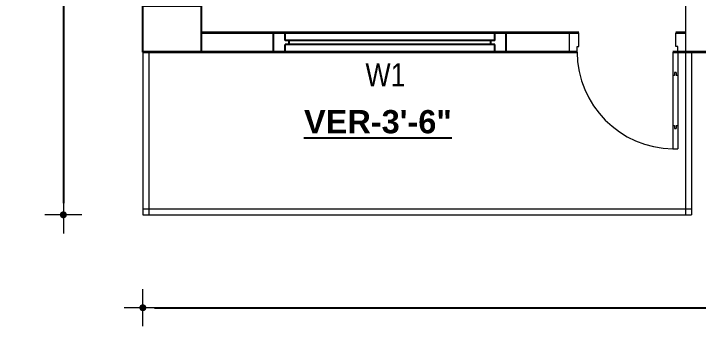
# Model space of a CAD drawing. Header units: inches. Extents: x -100787 to 3653, y -96809 to -8632.
# Drawn here: x -77611.3 to -77434.8, y -92347.7 to -92266.9 of the extents above; entities that cross this region are included whole.
import ezdxf

# ---------------------------------------------------------------- set-up
doc = ezdxf.new("R2010")
doc.units = ezdxf.units.IN
doc.header["$MEASUREMENT"] = 0
doc.header["$PDMODE"] = 99
for name, color, linetype, lineweight in [('1-FOUNDATION DIM', 31, 'Continuous', 5), ('door', 132, 'Continuous', 15), ('ELE.POWER', 10, 'Continuous', 20), ('Furniture Gr.Fl.', 6, 'Continuous', 5), ('R0D', 1, 'Continuous', 35), ('SB', 5, 'Continuous', 13)]:
    doc.layers.add(name, color=color, linetype=linetype, lineweight=lineweight)
for name, color, linetype in [('RCC', 6, 'Continuous'), ('TEX', 7, 'Continuous'), ('WINDOOR', 7, 'Continuous')]:
    doc.layers.add(name, color=color, linetype=linetype)
doc.styles.add('ARIAL', font='arial.ttf')
doc.styles.get("Standard").update_dxf_attribs({"font": 'ARIALN.TTF'})
doc.dimstyles.new('3-8', dxfattribs={"dimscale": 1.5, "dimtxt": 6, "dimasz": 2, "dimexe": 0.18, "dimexo": 6, "dimgap": 0, "dimtad": 0, "dimdec": 0, "dimzin": 3, "dimdsep": 46, "dimlunit": 3, "dimtxsty": 'ARIAL', "dimblk": 'DD', "dimcen": 1, "dimse1": 1, "dimse2": 1, "dimclrd": 256, "dimclrt": 256, "dimadec": 0, "dimazin": 0, "dimtfac": 0.5, "dimtdec": 0, "dimtmove": 2, "dimatfit": 0, "dimfxl": 0.18, "dimtvp": 0.75, "dimfrac": 1, "dimtolj": 1, "dimtzin": 0, "dimarcsym": 0})

# ---------------------------------------------------------------- blocks, each defined once
blk = doc.blocks.new('A$C154754DE')
at = {"layer": 'RCC'}
for p, q in [((0, 12), (15, 12)), ((0, 0), (0, 12)), ((15, 12), (15, 0)), ((15, 0), (0, 0))]:
    blk.add_line(p, q, dxfattribs=at)
blk = doc.blocks.new('D30')
at = {"layer": 'door'}
for p, q in [((2, 5), (2, 29.97)), ((3.25, 29.97), (2, 29.97)), ((3.25, 5), (3.25, 29.97)), ((2.4, 23.97), (2.4, 24.72)), ((2.85, 24.72), (2.4, 24.72)), ((2.85, 23.97), (2.85, 24.72)), ((2.4, 23.97), (2, 23.97)), ((3.25, 23.97), (2.85, 23.97)), ((2, 11), (2.4, 11)), ((2.4, 10.25), (2.4, 11)), ((2.85, 10.25), (2.85, 11)), ((2.85, 11), (3.25, 11)), ((2.4, 10.25), (2.85, 10.25)), ((0, 0), (0, 5)), ((0, 5), (2, 5)), ((2, 5), (2, 3.5)), ((2, 5), (3.25, 5)), ((30, 5), (28, 5)), ((28, 5), (28, 3.5)), ((30, 0), (30, 5)), ((2, 3.5), (2.5, 3.5)), ((2.5, 3.5), (2.5, 0)), ((28, 3.5), (27.5, 3.5)), ((27.5, 3.5), (27.5, 0)), ((2.5, 0), (0, 0)), ((27.5, 0), (30, 0))]:
    blk.add_line(p, q, dxfattribs=at)
blk.add_arc((2.89, 4.86), 25.11, 0.3204, 89.1727, dxfattribs=at)
blk = doc.blocks.new('W-1')
at = {"layer": 'WINDOOR'}
for p, q in [((-60, 0), (-60, -5)), ((-60, 0), (-57, 0)), ((-60, 0), (0, 0)), ((-57, 0), (-57, -2)), ((-3, 0), (-3, -2)), ((0, 0), (0, -5)), ((-57, -2), (-3, -2)), ((-57, -3), (-57, -5)), ((-57, -3), (-3, -3)), ((-56, -2), (-56, -3)), ((-4, -2), (-4, -3)), ((-3, -3), (-3, -5)), ((-57, -5), (-60, -5)), ((-60, -5), (0, -5)), ((0, -5), (-3, -5))]:
    blk.add_line(p, q, dxfattribs=at)
blk = doc.blocks.new('DD')
for p, q in [((0, 1.6), (0, -1.6)), ((-1.6, 0), (1.6, 0))]:
    blk.add_line(p, q)
at = {"const_width": 0.3}
blk.add_lwpolyline([(-0.15, 0, 1), (0.15, 0, 1)], format="xyb", close=True, dxfattribs=at)
blk = doc.blocks.new('*D680')
at = {"layer": 'Defpoints', "color": 0}
for p in [(-77578, -91560.88), (-77598.5, -92318.88), (-77578, -92318.88)]:
    blk.add_point(p, dxfattribs=at)
at = {"layer": 'Furniture Gr.Fl.', "lineweight": -2}
blk.add_line((-77598.5, -91563.88), (-77598.5, -92315.88), dxfattribs=at)
at = {"layer": 'Furniture Gr.Fl.', "lineweight": -2, "xscale": 3, "yscale": 3, "zscale": 3}
for p, rotation in [((-77598.5, -91560.88), 90), ((-77598.5, -92318.88), 270)]:
    blk.add_blockref('DD', p, dxfattribs=dict(at, rotation=rotation))
at = {"layer": 'Furniture Gr.Fl.', "insert": (-77605.4, -91939.88), "char_height": 9, "attachment_point": 5, "rotation": 90, "style": 'ARIAL'}
blk.add_mtext('\\A1;63\'-2"', dxfattribs=at)
blk = doc.blocks.new('*D682')
at = {"layer": 'Defpoints', "color": 0}
for p in [(-77578, -92306.88), (-77242, -92306.88), (-77242, -92342.88)]:
    blk.add_point(p, dxfattribs=at)
at = {"layer": 'Furniture Gr.Fl.', "lineweight": -2}
blk.add_line((-77575, -92342.88), (-77245, -92342.88), dxfattribs=at)
at = {"layer": 'Furniture Gr.Fl.', "lineweight": -2, "xscale": 3, "yscale": 3, "zscale": 3, "rotation": 180}
blk.add_blockref('DD', (-77578, -92342.88), dxfattribs=at)
at = {"layer": 'Furniture Gr.Fl.', "lineweight": -2, "xscale": 3, "yscale": 3, "zscale": 3}
blk.add_blockref('DD', (-77242, -92342.88), dxfattribs=at)
at = {"layer": 'Furniture Gr.Fl.', "insert": (-77410, -92335.99), "char_height": 9, "attachment_point": 5, "style": 'ARIAL'}
blk.add_mtext('\\A1;28\'-0"', dxfattribs=at)

msp = doc.modelspace()

# ---------------------------------------------------------------- linework, layer by layer
at = {"layer": 'ELE.POWER'}
msp.add_line((-77438.04, -92155.88), (-77438.04, -92271.88), dxfattribs=at)
at = {"layer": 'R0D'}
for p, q in [((-77578, -92271.88), (-77578, -92271.88)), ((-77465.54, -92271.88), (-77563, -92271.88)), ((-77438.04, -92271.88), (-77440.54, -92271.88)), ((-77466.04, -92276.88), (-77578, -92276.88)), ((-77573, -92276.88), (-77573, -92276.88)), ((-77385.04, -92276.88), (-77441.29, -92276.88))]:
    msp.add_line(p, q, dxfattribs=at)
at = {"layer": 'SB'}
for p, q in [((-77438.04, -92271.88), (-77438.04, -92318.88)), ((-77578, -92276.88), (-77578, -92318.88)), ((-77576.44, -92276.88), (-77576.44, -92318.88)), ((-77436.48, -92276.88), (-77436.48, -92318.88)), ((-77578, -92317.32), (-77436.48, -92317.32)), ((-77578, -92318.88), (-77436.48, -92318.88))]:
    msp.add_line(p, q, dxfattribs=at)

# ---------------------------------------------------------------- block references
at = {"layer": '1-FOUNDATION DIM', "rotation": 180}
msp.add_blockref('D30', (-77438.04, -92271.88), dxfattribs=at)
at = {"layer": 'RCC'}
msp.add_blockref('A$C154754DE', (-77578, -92276.88), dxfattribs=at)
at = {"layer": 'WINDOOR', "ltscale": 10, "rotation": 180}
msp.add_blockref('W-1', (-77544.27, -92276.88), dxfattribs=at)

# ---------------------------------------------------------------- texts
at = {"layer": 'TEX', "linetype": 'ByBlock', "insert": (-77510.28, -92285.73), "char_height": 6, "width": 18.7715, "attachment_point": 9}
msp.add_mtext('{\\fArial Narrow|b0|i0|c0|p34;W1}', dxfattribs=at)
at = {"layer": 'TEX', "insert": (-77517.39, -92294.88), "char_height": 6, "width": 86.6093, "attachment_point": 5, "rotation": 359.975}
msp.add_mtext('{\\fArial|b1|i0|c0|p34;\\LVER-3\'-6"}', dxfattribs=at)

# ---------------------------------------------------------------- dimensions: what is measured, and where the dimension line sits
at = {"layer": 'Furniture Gr.Fl.'}
dim = msp.add_linear_dim(base=(-77598.5, -92318.88), p1=(-77578, -91560.88), p2=(-77578, -92318.88), angle=90, dimstyle='3-8', dxfattribs=at)
dim.commit()
dim.dimension.update_dxf_attribs({"geometry": '*D680', "text_midpoint": (-77605.4, -91939.88)})
dim = msp.add_linear_dim(base=(-77242, -92342.88), p1=(-77578, -92306.88), p2=(-77242, -92306.88), dimstyle='3-8', dxfattribs=at)
dim.commit()
dim.dimension.update_dxf_attribs({"geometry": '*D682', "text_midpoint": (-77410, -92335.99)})

doc.saveas('drawing.dxf')
